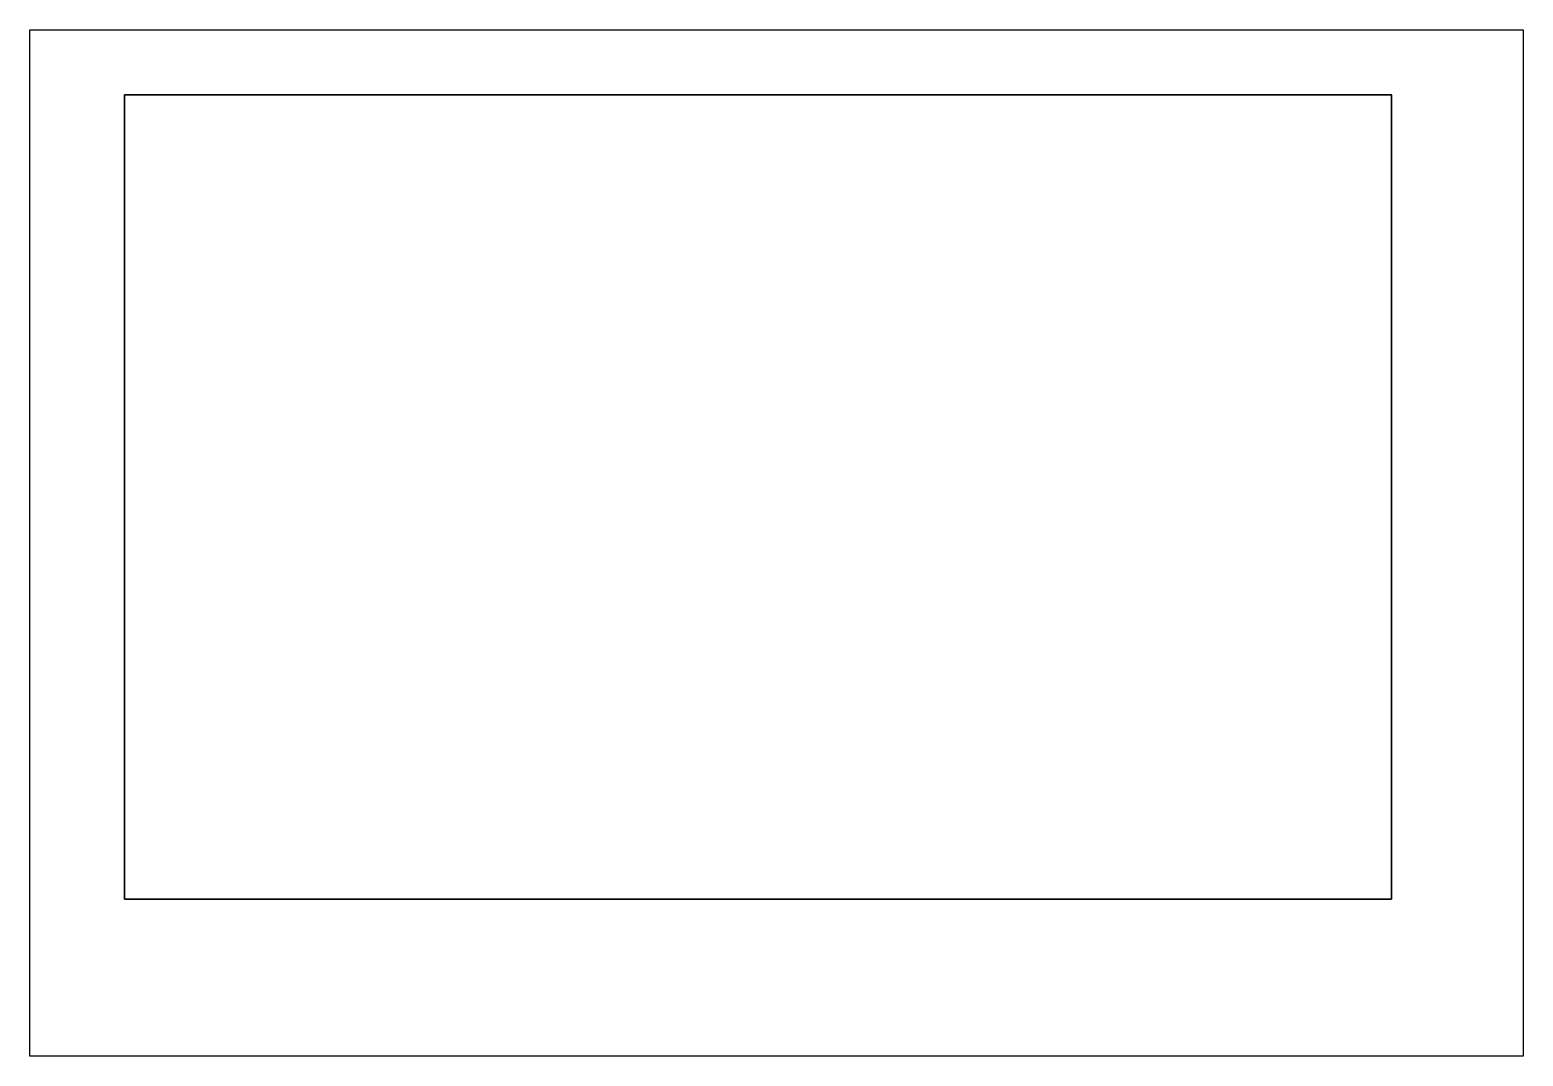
# Model space of a CAD drawing. Extents: x -5 to 386, y -266 to 3.
import ezdxf

# ---------------------------------------------------------------- set-up
doc = ezdxf.new("R2010")
doc.units = 0
doc.header["$MEASUREMENT"] = 0
doc.layers.add('Layer 1', color=7, linetype='Continuous')
picture_1 = doc.add_image_def('image1.png', size_in_pixel=(522, 359))

msp = doc.modelspace()

# ---------------------------------------------------------------- linework, layer by layer
at = {"layer": 'Layer 1', "color": 250, "lineweight": 35, "true_color": 0x231f20}
msp.add_lwpolyline([(351.88, -224.89), (19.7, -224.89), (19.7, -13.9), (351.88, -13.9), (351.88, -224.89)], dxfattribs=at)

# ---------------------------------------------------------------- pictures from other files: only their frames are drawn
at = {"layer": 'Layer 1'}
image = msp.add_image(picture_1, insert=(-5.14, -266.09), size_in_units=(391.5, 269.25), dxfattribs=at)

doc.saveas('drawing.dxf')
